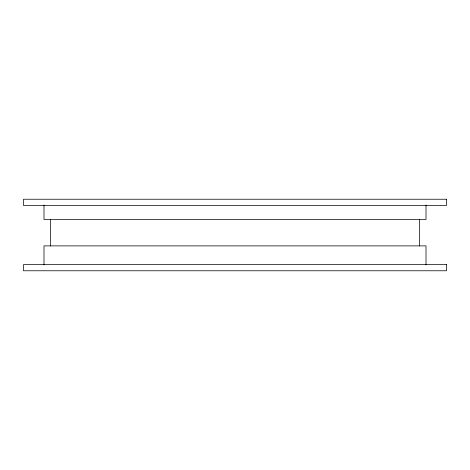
<?xml version="1.0" encoding="UTF-8"?>
<svg xmlns="http://www.w3.org/2000/svg" width="470" height="470" viewBox="0 0 470 470"><rect width="100%" height="100%" fill="white"/><g stroke="black" fill="none" stroke-linecap="round" stroke-linejoin="round"><path stroke-width="0.7" d="M426.008 205.049L426.008 219.449L43.992 219.449L43.992 205.049M426.008 264.88L426.008 245.886L43.992 245.886L43.992 264.88M419.405 219.449L419.405 245.886M50.601 219.449L50.601 245.886M446.5 199.233L23.5 199.233L23.5 205.455L446.5 205.455L446.5 199.233M446.5 264.545L23.5 264.545L23.5 270.767L446.5 270.767L446.5 264.545"/></g></svg>
